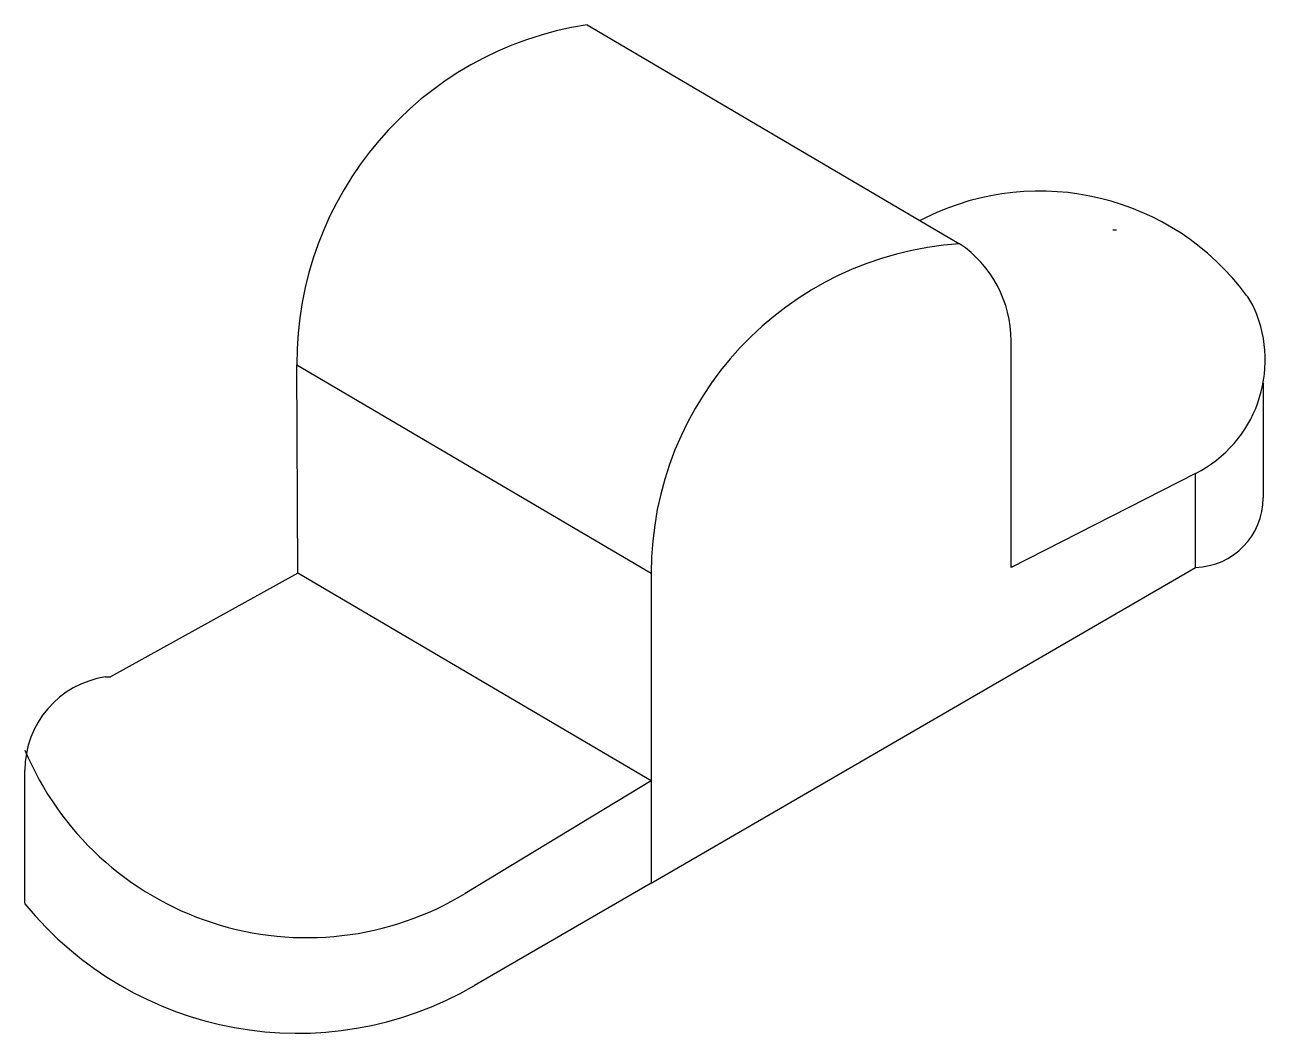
# Model space of a CAD drawing. Header units: millimetres. Extents: x -53 to 68, y -45 to 54.
import ezdxf

# ---------------------------------------------------------------- set-up
doc = ezdxf.new("R2010")
doc.units = ezdxf.units.MM
doc.layers.get('0').update_dxf_attribs({"linetype": 'CONTINUOUS'})

msp = doc.modelspace()

# ---------------------------------------------------------------- linework, layer by layer
for p, q in [((1.89, 53.82), (38.25, 32.44)), ((35, 35), (34.4, 34.7)), ((53.23, 33.81), (53.56, 33.81)), ((43.29, 0.84), (43.29, 22.97)), ((-26.45, 20.62), (8.15, 0.28)), ((-26.34, 0.28), (-26.45, 20.62)), ((67.88, 18.82), (67.88, 7.63)), ((61.3, 10), (43.29, 0.84)), ((61.3, 0.84), (61.3, 10)), ((-26.34, 0.28), (-44.65, -9.86)), ((8.15, -20), (-26.34, 0.28)), ((8.15, -30), (61.3, 0.84)), ((8.15, 0.28), (8.15, -20)), ((-45.12, -9.86), (-44.65, -9.86)), ((-53, -32), (-53, -19)), ((8.15, -20), (-10, -31)), ((8.15, -20), (8.15, -22.03)), ((8.15, -22.03), (8.15, -30)), ((8.15, -30), (-9.1, -40))]:
    msp.add_line(p, q)
for centre, radius, start, end in [((6.97, 20.79), 33.42, 98.7516, 180.2933), ((46.08, 12.46), 25.12, 36.4918, 116.1856), ((40.38, 0.28), 32.23, 93.783, 180), ((31.87, 22.97), 11.42, 0, 56.0189), ((60.79, 23.34), 6.83, 23.7511, 36.4918), ((55.66, 21.08), 12.43, -63.0326, 23.7511), ((61.09, 7.63), 6.8, -88.2469, 0), ((-43.76, -19), 9.24, 98.4907, 180), ((-25.47, -5.48), 29.84, 202.7061, 301.2253), ((-26.36, -10.26), 34.39, 219.2107, 300.1215)]:
    msp.add_arc(centre, radius, start, end)

doc.saveas('drawing.dxf')
